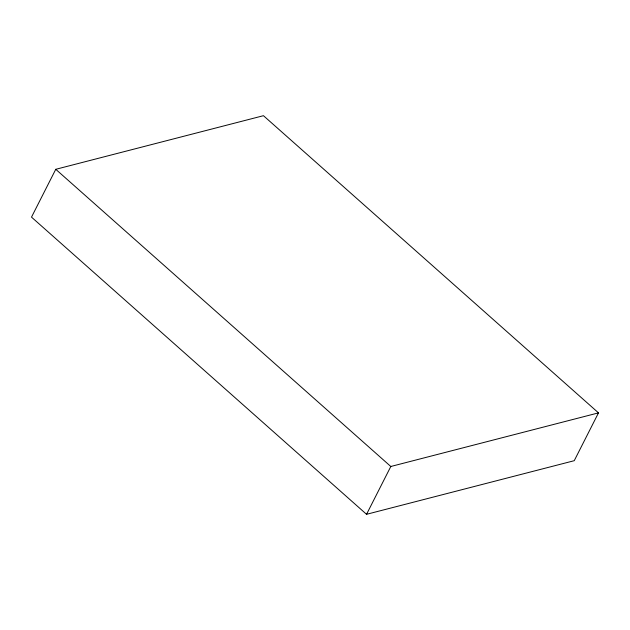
<?xml version="1.0" encoding="UTF-8"?>
<svg xmlns="http://www.w3.org/2000/svg" width="630" height="630" viewBox="0 0 630 630"><rect width="100%" height="100%" fill="white"/><g stroke="black" fill="none" stroke-linecap="round" stroke-linejoin="round"><path stroke-width="0.94" d="M55.763 169.305L31.5 217.13L366.55 514.308L574.237 460.695L598.5 412.87L263.45 115.692L55.763 169.305L390.813 466.483L598.5 412.87M366.55 514.308L390.813 466.483"/></g></svg>
